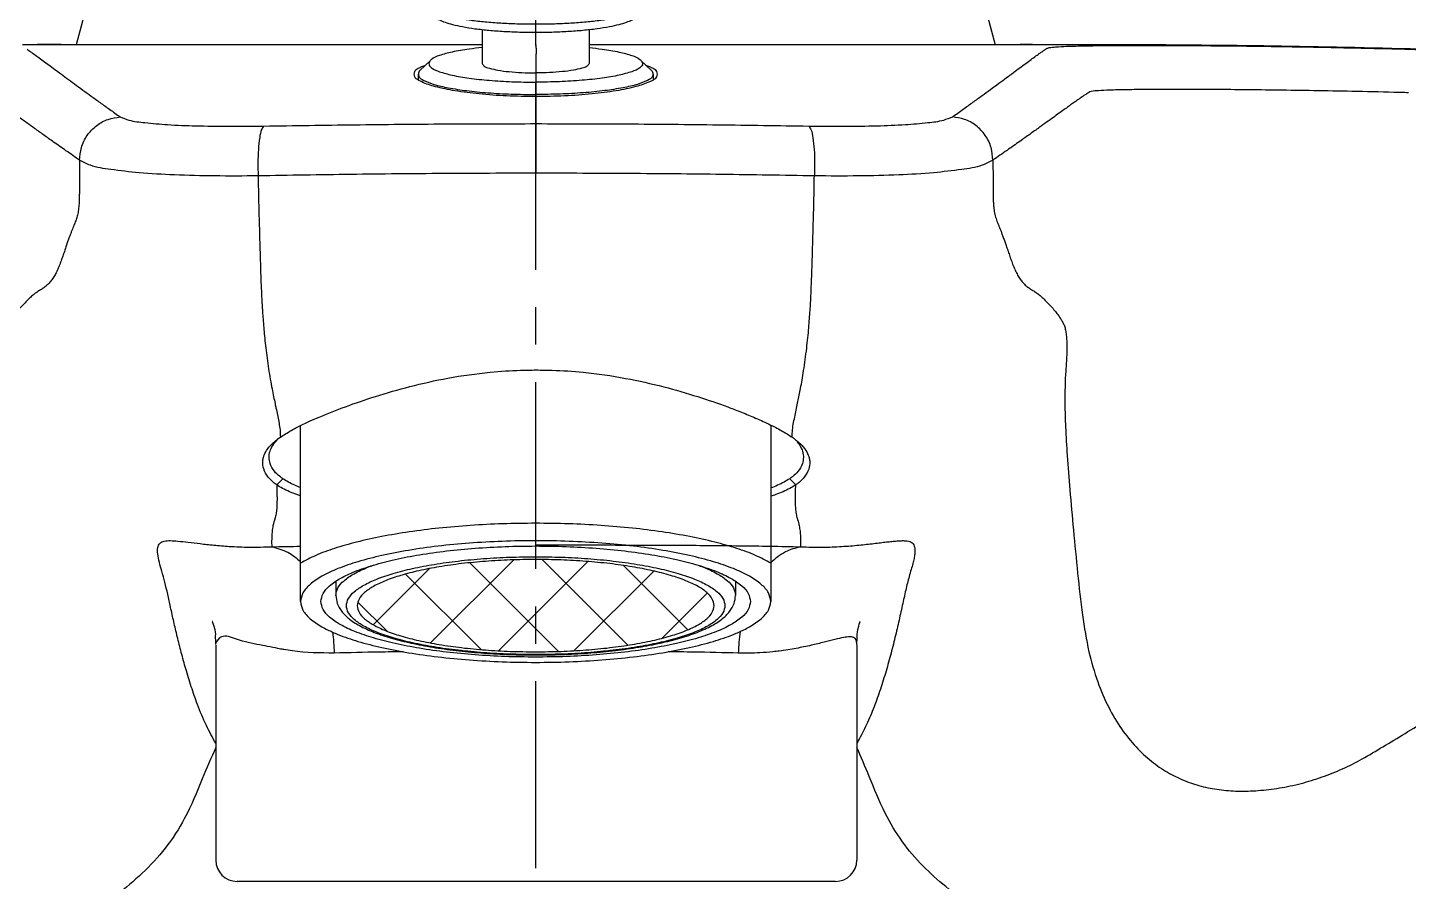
# Model space of a CAD drawing. Extents: x 937 to 1531, y -1355 to -935.
# Drawn here: x 1345.9 to 1410.5, y -1206.4 to -1166.5 of the extents above; entities that cross this region are included whole.
import ezdxf

# ---------------------------------------------------------------- set-up
doc = ezdxf.new("R2010")
doc.units = 0
doc.header["$LTSCALE"] = 7
doc.header["$MEASUREMENT"] = 0
doc.linetypes.add('CENTER', pattern=[2, 1.25, -0.25, 0.25, -0.25])
doc.layers.get('0').update_dxf_attribs({"color": 2, "linetype": 'CONTINUOUS'})
for name, color, linetype in [('CL', 1, 'CENTER'), ('DIM', 2, 'CONTINUOUS'), ('DWG', 7, 'CONTINUOUS')]:
    doc.layers.add(name, color=color, linetype=linetype)

# ---------------------------------------------------------------- blocks, each defined once
blk = doc.blocks.new('A$C03396B44')
at = {"layer": 'DWG'}
for p, q in [((0.049, 9.885), (1.623, 12.555)), ((18.951, 9.885), (17.377, 12.555)), ((0, 8.732), (0, 9.717)), ((19, 8.732), (19, 9.717)), ((4.457, 4.246), (4.388, 5.048)), ((14.543, 4.246), (14.612, 5.048)), ((7, 3.139), (7, 1.543)), ((12, 3.139), (12, 1.543)), ((4.578, 1.696), (4.086, 1.219)), ((14.422, 1.696), (14.914, 1.219)), ((4, 1.051), (4, 0.786)), ((15, 1.051), (15, 0.786))]:
    blk.add_line(p, q, dxfattribs=at)
for points in [[(9.5, 14.043), (8.786, 14.033), (8.073, 14.003), (7.354, 13.953), (6.616, 13.88), (5.842, 13.78), (5.06, 13.654), (4.307, 13.509), (3.568, 13.344), (2.833, 13.156)], [(16.167, 13.156), (15.421, 13.346), (14.665, 13.515), (13.9, 13.661), (13.111, 13.786), (12.339, 13.885), (11.607, 13.956), (10.897, 14.005), (10.196, 14.034), (9.5, 14.043)], [(1.621, 12.556), (1.78, 12.721), (2.129, 12.917), (2.642, 13.102), (2.833, 13.156)], [(17.379, 12.556), (17.22, 12.721), (16.871, 12.917), (16.358, 13.102), (16.167, 13.156)], [(7.926, 11.068), (7.166, 11.101), (6.064, 11.176), (5.039, 11.279), (4.114, 11.407), (3.309, 11.558), (2.642, 11.727), (2.129, 11.913), (1.78, 12.109), (1.604, 12.312), (1.604, 12.517), (1.621, 12.556)], [(11.074, 11.068), (11.834, 11.101), (12.936, 11.176), (13.961, 11.279), (14.886, 11.407), (15.691, 11.558), (16.358, 11.727), (16.871, 11.913), (17.22, 12.109), (17.396, 12.312), (17.396, 12.517), (17.379, 12.556)], [(7.931, 11.067), (7.926, 11.068)], [(9.5, 11.04), (8.32, 11.055), (7.931, 11.067)], [(9.5, 11.04), (10.68, 11.055), (11.069, 11.067)], [(11.069, 11.067), (11.074, 11.068)], [(0, 9.717), (0.051, 9.884)], [(9.5, 8.068), (8.148, 8.084), (6.824, 8.135), (5.554, 8.217), (4.364, 8.33), (3.279, 8.471), (2.32, 8.637), (1.508, 8.825), (0.858, 9.032), (0.385, 9.252), (0.097, 9.482), (0, 9.717)], [(9.5, 8.068), (10.852, 8.084), (12.176, 8.135), (13.446, 8.217), (14.636, 8.33), (15.721, 8.471), (16.68, 8.637), (17.492, 8.825), (18.142, 9.032), (18.615, 9.252), (18.903, 9.482), (19, 9.717)], [(19, 9.717), (18.949, 9.884)], [(9.5, 7.083), (8.148, 7.1), (6.824, 7.15), (5.554, 7.232), (4.364, 7.345), (3.279, 7.486), (2.32, 7.652), (1.508, 7.84), (0.858, 8.047), (0.385, 8.267), (0.097, 8.497), (0, 8.732)], [(9.5, 7.083), (10.852, 7.1), (12.176, 7.15), (13.446, 7.232), (14.636, 7.345), (15.721, 7.486), (16.68, 7.652), (17.492, 7.84), (18.142, 8.047), (18.615, 8.267), (18.903, 8.497), (19, 8.732)], [(4.389, 5.048), (4.204, 5.733), (3.908, 6.372), (3.567, 6.875), (3.226, 7.25), (2.921, 7.512), (2.867, 7.552)], [(16.133, 7.553), (15.907, 7.372), (15.617, 7.089), (15.321, 6.727), (15.034, 6.267), (14.783, 5.695), (14.611, 5.048)], [(4.39, 5.042), (4.389, 5.048)], [(9.5, 4.182), (8.658, 4.194), (7.84, 4.23), (7.067, 4.289), (6.36, 4.37), (5.738, 4.469), (5.22, 4.584), (4.818, 4.713), (4.544, 4.852), (4.405, 4.997), (4.393, 5.043)], [(9.5, 4.182), (10.342, 4.194), (11.16, 4.23), (11.933, 4.289), (12.64, 4.37), (13.262, 4.469), (13.78, 4.584), (14.182, 4.713), (14.456, 4.852), (14.595, 4.997), (14.607, 5.043)], [(14.611, 5.048), (14.61, 5.042)], [(9.5, 3.384), (8.721, 3.394), (7.954, 3.426), (7.221, 3.478), (6.543, 3.55), (5.939, 3.639), (5.423, 3.744), (5.008, 3.861), (4.704, 3.988), (4.519, 4.122), (4.457, 4.246)], [(4.457, 4.246), (4.51, 4.039), (4.628, 3.854), (4.793, 3.706), (4.999, 3.586), (5.262, 3.478), (5.608, 3.375), (6.074, 3.273), (6.661, 3.179), (7.312, 3.106), (8.013, 3.054), (8.748, 3.022), (9.5, 3.011)], [(14.543, 4.246), (14.481, 4.122), (14.296, 3.988), (13.992, 3.861), (13.576, 3.744), (13.061, 3.639), (12.456, 3.55), (11.779, 3.478), (11.046, 3.426), (10.279, 3.394), (9.5, 3.384)], [(9.5, 3.011), (10.262, 3.022), (11.005, 3.055), (11.713, 3.109), (12.37, 3.184), (12.957, 3.278), (13.413, 3.38), (13.752, 3.483), (14.01, 3.591), (14.212, 3.711), (14.374, 3.857), (14.491, 4.04), (14.543, 4.246)], [(7, 2.294), (6.383, 2.222), (5.591, 2.084), (4.995, 1.92), (4.625, 1.736), (4.58, 1.695)], [(12, 2.294), (12.617, 2.222), (13.409, 2.084), (14.005, 1.92), (14.375, 1.736), (14.42, 1.695)], [(3.906, 1.261), (4.008, 1.332)], [(4.008, 1.332), (4.172, 1.404), (4.353, 1.471)], [(4.58, 1.695), (4.5, 1.543), (4.625, 1.35), (4.995, 1.166), (5.591, 1.002), (6.383, 0.864), (7.331, 0.761), (8.387, 0.697), (9.5, 0.675)], [(7, 1.543), (7.085, 1.431), (7.335, 1.326), (7.732, 1.236), (8.25, 1.167), (8.853, 1.124), (9.5, 1.109)], [(14.42, 1.695), (14.5, 1.543), (14.375, 1.35), (14.005, 1.166), (13.409, 1.002), (12.617, 0.864), (11.669, 0.761), (10.613, 0.697), (9.5, 0.675)], [(12, 1.543), (11.915, 1.431), (11.665, 1.326), (11.268, 1.236), (10.75, 1.167), (10.147, 1.124), (9.5, 1.109)], [(14.646, 1.471), (14.827, 1.404), (14.992, 1.332)], [(14.992, 1.332), (15.094, 1.261)], [(3.817, 1.051), (3.841, 1.171), (3.906, 1.261)], [(3.906, 0.837), (3.841, 0.929), (3.817, 1.051)], [(9.5, 0), (8.141, 0.031), (6.854, 0.124), (5.725, 0.271), (4.809, 0.464), (4.172, 0.687), (3.906, 0.837)], [(4.08, 1.225), (4.03, 1.15), (4.011, 1.051)], [(4.011, 1.051), (4.03, 0.951), (4.269, 0.755), (4.737, 0.573), (5.413, 0.412), (6.267, 0.278), (7.263, 0.178), (8.356, 0.117), (9.5, 0.096)], [(14.989, 1.051), (14.97, 0.951), (14.731, 0.755), (14.263, 0.573), (13.587, 0.412), (12.733, 0.278), (11.737, 0.178), (10.644, 0.117), (9.5, 0.096)], [(14.98, 0.756), (14.829, 0.687), (14.193, 0.465), (13.274, 0.271), (12.137, 0.123), (10.854, 0.031), (9.5, 0)], [(14.92, 1.225), (14.97, 1.15), (14.989, 1.051)], [(15.183, 1.051), (15.159, 0.929), (14.98, 0.756)], [(15.094, 1.261), (15.158, 1.171), (15.183, 1.051)]]:
    blk.add_spline(points, degree=3, dxfattribs=at)

msp = doc.modelspace()

# ---------------------------------------------------------------- hatches: boundary and pattern name
at = {"layer": 'DIM', "ltscale": 0.6}
h = msp.add_hatch(dxfattribs=at)
h.set_pattern_fill('ANSI37', color=256, scale=20, angle=90, style=0)
h.set_pattern_definition([(135, (1335.753, -541.9439), (-1.767767, -1.767767), []), (225, (1335.753, -541.9439), (1.767767, -1.767767), [])])
edge = h.paths.add_edge_path()
edge.add_spline(control_points=[(1369.698, -1191.364), (1369.302, -1191.368), (1368.517, -1191.376), (1367.36, -1191.443), (1366.25, -1191.549), (1365.21, -1191.694), (1364.261, -1191.875), (1363.421, -1192.089), (1362.709, -1192.33), (1362.131, -1192.594), (1361.709, -1192.877), (1361.412, -1193.181), (1361.368, -1193.419), (1361.348, -1193.525)], knot_values=[0, 0, 0, 0, 1.188532, 2.354514, 3.475952, 4.531978, 5.50345, 6.373631, 7.129057, 7.760908, 8.267668, 8.661259, 8.980348, 8.980348, 8.980348, 8.980348], degree=3, periodic=0)
edge.add_spline(control_points=[(1361.348, -1193.525), (1361.368, -1193.632), (1361.412, -1193.87), (1361.709, -1194.173), (1362.131, -1194.456), (1362.709, -1194.72), (1363.421, -1194.961), (1364.261, -1195.175), (1365.21, -1195.356), (1366.25, -1195.501), (1367.36, -1195.607), (1368.517, -1195.674), (1369.302, -1195.682), (1369.698, -1195.686)], knot_values=[0, 0, 0, 0, 0.319089, 0.712681, 1.21944, 1.851292, 2.606718, 3.476898, 4.448371, 5.504397, 6.625834, 7.791816, 8.980348, 8.980348, 8.980348, 8.980348], degree=3, periodic=0)
edge.add_line((1369.698, -1195.686), (1369.698, -1191.364))
edge = h.paths.add_edge_path()
edge.add_spline(control_points=[(1378.048, -1193.525), (1378.029, -1193.419), (1377.985, -1193.181), (1377.688, -1192.877), (1377.266, -1192.594), (1376.688, -1192.33), (1375.975, -1192.089), (1375.135, -1191.875), (1374.186, -1191.694), (1373.146, -1191.549), (1372.037, -1191.443), (1370.879, -1191.376), (1370.095, -1191.368), (1369.698, -1191.364)], knot_values=[0, 0, 0, 0, 0.319089, 0.712681, 1.21944, 1.851292, 2.606718, 3.476898, 4.448371, 5.504397, 6.625834, 7.791816, 8.980348, 8.980348, 8.980348, 8.980348], degree=3, periodic=0)
edge.add_line((1369.698, -1191.364), (1369.698, -1195.686))
edge.add_spline(control_points=[(1369.698, -1195.686), (1370.095, -1195.682), (1370.879, -1195.674), (1372.037, -1195.607), (1373.146, -1195.501), (1374.186, -1195.356), (1375.135, -1195.175), (1375.975, -1194.961), (1376.688, -1194.72), (1377.266, -1194.456), (1377.688, -1194.173), (1377.985, -1193.87), (1378.029, -1193.632), (1378.048, -1193.525)], knot_values=[0, 0, 0, 0, 1.188532, 2.354514, 3.475952, 4.531978, 5.50345, 6.373631, 7.129057, 7.760908, 8.267668, 8.661259, 8.980348, 8.980348, 8.980348, 8.980348], degree=3, periodic=0)

# ---------------------------------------------------------------- linework, layer by layer
at = {"color": 7, "linetype": 'Continuous'}
for p, q in [((1369.725, -1167.421), (1369.725, -1167.277)), ((1369.725, -1170.962), (1369.725, -1167.689)), ((1357.586, -1187.873), (1357.866, -1187.581)), ((1381.866, -1187.872), (1381.585, -1187.581)), ((1354.729, -1195.34), (1354.729, -1195.345)), ((1354.729, -1195.373), (1354.729, -1205.432)), ((1384.722, -1195.344), (1384.722, -1195.34)), ((1384.722, -1195.361), (1384.722, -1205.432)), ((1383.722, -1206.432), (1355.729, -1206.432))]:
    msp.add_line(p, q, dxfattribs=at)
at = {"color": 40, "linetype": 'Continuous'}
msp.add_line((1369.725, -1167.421), (1369.725, -1167.689), dxfattribs=at)
at = {"color": 7, "linetype": 'Continuous'}
for centre, start, end in [((1355.729, -1205.432), 180, 270), ((1383.722, -1205.432), 270, 0)]:
    msp.add_arc(centre, 1, start, end, dxfattribs=at)
for points, knots in [([(1367.198, -1167.278), (1367.039, -1167.278), (1366.697, -1167.278), (1366.176, -1167.278), (1365.636, -1167.278), (1365.102, -1167.278), (1364.572, -1167.278), (1364.047, -1167.278), (1363.527, -1167.278), (1363.012, -1167.278), (1362.501, -1167.278), (1361.995, -1167.278), (1361.493, -1167.278), (1360.995, -1167.278), (1360.502, -1167.278), (1360.013, -1167.278), (1359.528, -1167.278), (1359.047, -1167.278), (1358.569, -1167.278), (1358.096, -1167.278), (1357.626, -1167.278), (1357.159, -1167.278), (1356.696, -1167.278), (1356.237, -1167.277), (1355.78, -1167.277), (1355.327, -1167.277), (1354.876, -1167.277), (1354.429, -1167.276), (1353.984, -1167.276), (1353.543, -1167.276), (1353.104, -1167.275), (1352.669, -1167.275), (1352.239, -1167.275), (1351.815, -1167.274), (1351.397, -1167.274), (1350.986, -1167.273), (1350.584, -1167.273), (1350.192, -1167.272), (1349.809, -1167.272), (1349.438, -1167.272), (1349.079, -1167.271), (1348.731, -1167.271), (1348.396, -1167.271), (1348.074, -1167.271), (1347.763, -1167.271), (1347.463, -1167.271), (1347.172, -1167.271), (1346.891, -1167.271), (1346.62, -1167.271), (1346.364, -1167.271), (1346.128, -1167.271), (1345.921, -1167.271), (1345.777, -1167.271), (1345.703, -1167.271), (1345.687, -1167.271)], [2.526964, 2.526964, 2.526964, 2.526964, 3.006027, 3.550941, 4.090697, 4.625386, 5.155096, 5.679915, 6.199934, 6.715246, 7.225945, 7.732126, 8.233887, 8.731325, 9.224538, 9.713627, 10.198692, 10.679832, 11.15715, 11.630745, 12.100719, 12.567171, 13.030201, 13.489908, 13.946389, 14.399739, 14.850051, 15.297415, 15.741916, 16.183633, 16.622459, 17.057577, 17.488043, 17.912901, 18.331191, 18.741958, 19.144251, 19.537117, 19.91961, 20.29098, 20.650703, 20.998275, 21.333199, 21.655508, 21.966107, 22.265973, 22.556026, 22.837353, 23.110481, 23.368858, 23.606076, 23.816564, 23.991629, 24.038151, 24.038151, 24.038151, 24.038151]), ([(1393.334, -1167.271), (1393.252, -1167.271), (1393.083, -1167.271), (1392.821, -1167.271), (1392.544, -1167.271), (1392.254, -1167.271), (1391.953, -1167.271), (1391.641, -1167.271), (1391.321, -1167.271), (1390.993, -1167.271), (1390.657, -1167.271), (1390.314, -1167.271), (1389.965, -1167.272), (1389.611, -1167.272), (1389.252, -1167.272), (1388.889, -1167.273), (1388.521, -1167.273), (1388.151, -1167.274), (1387.776, -1167.274), (1387.399, -1167.274), (1387.017, -1167.275), (1386.633, -1167.275), (1386.245, -1167.275), (1385.854, -1167.276), (1385.459, -1167.276), (1385.061, -1167.276), (1384.66, -1167.277), (1384.257, -1167.277), (1383.85, -1167.277), (1383.44, -1167.277), (1383.027, -1167.278), (1382.611, -1167.278), (1382.192, -1167.278), (1381.771, -1167.278), (1381.347, -1167.278), (1380.92, -1167.278), (1380.491, -1167.278), (1380.058, -1167.278), (1379.623, -1167.278), (1379.184, -1167.278), (1378.742, -1167.278), (1378.295, -1167.278), (1377.845, -1167.278), (1377.391, -1167.278), (1376.932, -1167.278), (1376.468, -1167.278), (1375.999, -1167.278), (1375.525, -1167.278), (1375.045, -1167.278), (1374.56, -1167.278), (1374.069, -1167.278), (1373.572, -1167.278), (1373.068, -1167.278), (1372.61, -1167.278), (1372.319, -1167.278), (1372.198, -1167.278)], [0, 0, 0, 0, 0.24477, 0.507161, 0.785029, 1.07594, 1.377772, 1.689316, 2.009738, 2.338312, 2.674364, 3.017237, 3.366278, 3.720824, 4.080199, 4.443711, 4.810896, 5.181684, 5.55601, 5.933817, 6.315054, 6.69967, 7.08763, 7.478903, 7.873432, 8.271161, 8.672033, 9.075997, 9.482998, 9.892983, 10.305898, 10.721691, 11.140306, 11.561687, 11.985778, 12.41252, 12.841929, 13.274213, 13.709605, 14.14834, 14.590653, 15.036779, 15.486952, 15.941408, 16.400383, 16.864112, 17.33283, 17.80677, 18.286169, 18.771258, 19.262272, 19.759442, 20.263001, 20.773179, 21.135102, 21.135102, 21.135102, 21.135102]), ([(1358.698, -1188.388), (1358.638, -1188.368), (1358.348, -1188.269), (1357.967, -1188.113), (1357.674, -1187.928), (1357.586, -1187.873)], [11.107337, 11.107337, 11.107337, 11.107337, 11.299262, 12.023321, 12.335975, 12.335975, 12.335975, 12.335975]), ([(1358.698, -1187.997), (1358.607, -1187.963), (1358.414, -1187.884), (1358.132, -1187.75), (1357.952, -1187.636), (1357.866, -1187.581)], [11.1229106, 11.1229106, 11.1229106, 11.1229106, 11.4149471, 11.750222, 12.0550274, 12.0550274, 12.0550274, 12.0550274]), ([(1381.584, -1187.582), (1381.498, -1187.636), (1381.219, -1187.812), (1380.913, -1187.94), (1380.698, -1188.017)], [0, 0, 0, 0, 0.3052367, 0.988956, 0.988956, 0.988956, 0.988956]), ([(1381.865, -1187.873), (1381.776, -1187.929), (1381.483, -1188.113), (1381.084, -1188.276), (1380.777, -1188.38), (1380.698, -1188.405)], [0, 0, 0, 0, 0.313557, 1.038801, 1.28545, 1.28545, 1.28545, 1.28545]), ([(1357.348, -1190.767), (1357.606, -1190.837), (1358.106, -1190.973), (1358.518, -1191.295), (1358.698, -1191.47)], [0, 0, 0, 0, 0.793075, 1.540324, 1.540324, 1.540324, 1.540324]), ([(1382.103, -1190.767), (1381.855, -1190.833), (1381.33, -1190.973), (1380.901, -1191.321), (1380.698, -1191.525)], [0, 0, 0, 0, 0.761281, 1.616324, 1.616324, 1.616324, 1.616324]), ([(1363.509, -1195.686), (1363.131, -1195.689), (1362.052, -1195.702), (1360.973, -1195.728), (1360.272, -1195.744)], [6.220266, 6.220266, 6.220266, 6.220266, 7.352518, 9.457962, 9.457962, 9.457962, 9.457962]), ([(1379.179, -1195.744), (1378.478, -1195.728), (1377.382, -1195.701), (1376.285, -1195.689), (1375.891, -1195.685)], [0, 0, 0, 0, 2.105445, 3.288962, 3.288962, 3.288962, 3.288962])]:
    msp.add_open_spline(points, degree=3, knots=knots, dxfattribs=at)
for points in [[(1350.427, -1167.269), (1347.719, -1167.265), (1345.927, -1167.265)], [(1352.775, -1167.273), (1351.172, -1167.27), (1350.427, -1167.269)], [(1389.106, -1167.269), (1389.02, -1167.269), (1388.818, -1167.269), (1388.566, -1167.27), (1388.253, -1167.27), (1387.87, -1167.271), (1387.404, -1167.272), (1386.842, -1167.273), (1386.173, -1167.274), (1385.376, -1167.276), (1384.806, -1167.277)], [(1393.523, -1167.265), (1391.983, -1167.265), (1389.106, -1167.269)], [(1389.307, -1167.268), (1389.181, -1167.269), (1389.106, -1167.269)], [(1393.787, -1167.271), (1393.72, -1167.271), (1393.549, -1167.271), (1393.334, -1167.271)], [(1393.787, -1167.265), (1393.523, -1167.265)], [(1393.524, -1167.502), (1393.592, -1167.449), (1393.722, -1167.404), (1394.026, -1167.37)], [(1394.074, -1167.265), (1393.787, -1167.265)], [(1394.026, -1167.37), (1394.542, -1167.342), (1395.229, -1167.322), (1396.098, -1167.308), (1397.113, -1167.3), (1398.288, -1167.298), (1399.541, -1167.301), (1400.918, -1167.309), (1402.37, -1167.322), (1403.921, -1167.342), (1405.486, -1167.366), (1407.117, -1167.397), (1408.719, -1167.432), (1410.366, -1167.473), (1412.248, -1167.527), (1414.142, -1167.587), (1415.99, -1167.652), (1417.836, -1167.722), (1419.492, -1167.791), (1421.146, -1167.864), (1422.9, -1167.946), (1424.652, -1168.034), (1426.253, -1168.118), (1427.851, -1168.207), (1429.273, -1168.29), (1430.693, -1168.376)], [(1430.694, -1168.36), (1426.379, -1168.109), (1419.029, -1167.755), (1411.906, -1167.501), (1405.011, -1167.344), (1398.358, -1167.276), (1394.074, -1167.265)], [(1345.912, -1167.483), (1345.927, -1167.502)], [(1345.927, -1167.502), (1345.991, -1167.545), (1346.065, -1167.594), (1346.139, -1167.645)], [(1346.139, -1167.645), (1346.351, -1167.798), (1346.587, -1167.969), (1346.844, -1168.159), (1347.125, -1168.366), (1347.426, -1168.589), (1347.754, -1168.832), (1348.115, -1169.097), (1348.515, -1169.39), (1348.897, -1169.669), (1349.315, -1169.972), (1349.769, -1170.298), (1350.258, -1170.646)], [(1389.193, -1170.646), (1389.694, -1170.289), (1390.158, -1169.956), (1390.584, -1169.647), (1390.973, -1169.363), (1391.369, -1169.073), (1391.727, -1168.809), (1392.053, -1168.568), (1392.352, -1168.348), (1392.624, -1168.146), (1392.875, -1167.961), (1393.105, -1167.794), (1393.312, -1167.645)], [(1393.312, -1167.645), (1393.386, -1167.594), (1393.459, -1167.545), (1393.524, -1167.502)], [(1348.359, -1172.674), (1347.723, -1172.23), (1347.146, -1171.823), (1346.677, -1171.49), (1346.255, -1171.189), (1345.91, -1170.941), (1345.595, -1170.714), (1345.332, -1170.525), (1345.087, -1170.348), (1344.881, -1170.2), (1344.688, -1170.062), (1344.524, -1169.945), (1344.369, -1169.836), (1344.238, -1169.744), (1344.116, -1169.66), (1344.001, -1169.586), (1343.903, -1169.52), (1343.815, -1169.47), (1343.575, -1169.431), (1343.132, -1169.404), (1342.48, -1169.383), (1341.681, -1169.37), (1340.71, -1169.362), (1339.606, -1169.361), (1338.353, -1169.364), (1337.003, -1169.373), (1335.542, -1169.388), (1333.953, -1169.409), (1332.27, -1169.438), (1330.407, -1169.477), (1329.131, -1169.508)], [(1409.852, -1169.497), (1407.886, -1169.452), (1406.1, -1169.419), (1404.403, -1169.394), (1402.91, -1169.377), (1401.525, -1169.366), (1400.267, -1169.361), (1399.145, -1169.361), (1398.13, -1169.366), (1397.278, -1169.377), (1396.549, -1169.395), (1396.025, -1169.42), (1395.696, -1169.454), (1395.573, -1169.5), (1395.488, -1169.561), (1395.379, -1169.631), (1395.26, -1169.711), (1395.133, -1169.8), (1394.982, -1169.906), (1394.822, -1170.02), (1394.631, -1170.157), (1394.428, -1170.303), (1394.184, -1170.478), (1393.922, -1170.667), (1393.604, -1170.896), (1393.257, -1171.145), (1392.828, -1171.452), (1392.349, -1171.792), (1391.752, -1172.213), (1391.091, -1172.674)], [(1410.53, -1169.514), (1409.852, -1169.497)], [(1348.359, -1172.674), (1348.443, -1172.086), (1348.718, -1171.511), (1349.16, -1171.05), (1349.69, -1170.762), (1350.258, -1170.646)], [(1350.258, -1170.646), (1350.667, -1170.794), (1351.417, -1170.915), (1352.473, -1171.006), (1353.796, -1171.063), (1355.301, -1171.085), (1356.975, -1171.073)], [(1356.975, -1171.073), (1356.875, -1171.237), (1356.785, -1171.616), (1356.724, -1172.17), (1356.702, -1172.787), (1356.714, -1173.408)], [(1356.975, -1171.073), (1361.216, -1171.013), (1365.47, -1170.975), (1369.725, -1170.962)], [(1369.725, -1170.962), (1373.98, -1170.975), (1378.235, -1171.013), (1382.476, -1171.073)], [(1369.725, -1173.284), (1369.725, -1172.632), (1369.725, -1172.012), (1369.725, -1171.492), (1369.725, -1171.13), (1369.725, -1170.962)], [(1382.476, -1171.073), (1384.152, -1171.085), (1385.665, -1171.063), (1386.995, -1171.005), (1388.049, -1170.914), (1388.792, -1170.792), (1389.193, -1170.646)], [(1382.476, -1171.073), (1382.577, -1171.24), (1382.667, -1171.624), (1382.726, -1172.17), (1382.749, -1172.786), (1382.737, -1173.408)], [(1391.091, -1172.674), (1391.008, -1172.086), (1390.732, -1171.511), (1390.291, -1171.05), (1389.761, -1170.762), (1389.193, -1170.646)], [(1348.359, -1172.674), (1348.356, -1173.025), (1348.354, -1173.346), (1348.352, -1173.637), (1348.35, -1173.902), (1348.348, -1174.139), (1348.346, -1174.351), (1348.343, -1174.544), (1348.335, -1174.713), (1348.323, -1174.857), (1348.306, -1174.992), (1348.285, -1175.121), (1348.259, -1175.24), (1348.229, -1175.351), (1348.195, -1175.458), (1348.157, -1175.562), (1348.116, -1175.665), (1348.071, -1175.775), (1348.023, -1175.896), (1347.972, -1176.027), (1347.918, -1176.169), (1347.86, -1176.325), (1347.799, -1176.497), (1347.734, -1176.685), (1347.666, -1176.887), (1347.593, -1177.102), (1347.514, -1177.326), (1347.43, -1177.554), (1347.337, -1177.779), (1347.235, -1177.99), (1347.123, -1178.18), (1347, -1178.348), (1346.867, -1178.493), (1346.724, -1178.615), (1346.571, -1178.72), (1346.41, -1178.82), (1346.242, -1178.935), (1346.07, -1179.08), (1345.895, -1179.251), (1345.717, -1179.436), (1345.539, -1179.634), (1345.377, -1179.83), (1345.245, -1180.011), (1345.138, -1180.18), (1345.05, -1180.343), (1344.983, -1180.531), (1344.939, -1180.762), (1344.912, -1181.026), (1344.898, -1181.312), (1344.897, -1181.621), (1344.915, -1181.978), (1344.948, -1182.451), (1344.979, -1183.089), (1344.993, -1183.943), (1344.967, -1185.021), (1344.894, -1186.352), (1344.77, -1187.971), (1344.603, -1189.856), (1344.409, -1191.862), (1344.189, -1193.789), (1343.919, -1195.438), (1343.554, -1196.801), (1343.076, -1198.006), (1342.491, -1199.067), (1341.82, -1199.964), (1341.091, -1200.684), (1340.339, -1201.235), (1339.572, -1201.639), (1338.795, -1201.922), (1337.991, -1202.104), (1337.138, -1202.195), (1336.218, -1202.196), (1335.229, -1202.102), (1334.235, -1201.918), (1333.279, -1201.652), (1332.338, -1201.307), (1331.388, -1200.868), (1330.422, -1200.312), (1329.359, -1199.675), (1328.242, -1199.001), (1327.065, -1198.345), (1325.721, -1197.711), (1324.255, -1196.99), (1322.537, -1196.211), (1320.795, -1195.33), (1318.945, -1194.283), (1317.08, -1193.17), (1315.436, -1192.15), (1313.991, -1191.237), (1312.706, -1190.42), (1311.564, -1189.671), (1310.566, -1188.96), (1309.7, -1188.283), (1308.951, -1187.646), (1308.298, -1187.058), (1307.691, -1186.573), (1307.124, -1186.201), (1306.596, -1185.925), (1306.11, -1185.736), (1305.67, -1185.618), (1305.278, -1185.547), (1304.939, -1185.513), (1304.641, -1185.481), (1304.321, -1185.5), (1304.036, -1185.502), (1303.732, -1185.502), (1303.368, -1185.497), (1302.96, -1185.484), (1302.512, -1185.463), (1302.026, -1185.441), (1301.498, -1185.42), (1300.924, -1185.398), (1300.302, -1185.377), (1299.626, -1185.356), (1298.896, -1185.336), (1298.108, -1185.319), (1297.26, -1185.307), (1296.356, -1185.298), (1295.4, -1185.295), (1294.459, -1185.301), (1293.65, -1185.317), (1293.007, -1185.338), (1292.505, -1185.362), (1292.111, -1185.39), (1291.803, -1185.417), (1291.559, -1185.441), (1291.369, -1185.462), (1291.216, -1185.475), (1291.091, -1185.487), (1291.011, -1185.494), (1290.953, -1185.527), (1290.914, -1185.593), (1290.888, -1185.7), (1290.874, -1185.862), (1290.874, -1186.092), (1290.887, -1186.394), (1290.908, -1186.756), (1290.93, -1187.15), (1290.949, -1187.566), (1290.967, -1188.003), (1290.984, -1188.464), (1291.003, -1188.952), (1291.022, -1189.469), (1291.041, -1190.015), (1291.061, -1190.59), (1291.08, -1191.191), (1291.097, -1191.813), (1291.111, -1192.452), (1291.122, -1193.097), (1291.131, -1193.74), (1291.143, -1194.382)], [(1356.714, -1173.408), (1354.671, -1173.41), (1352.796, -1173.361), (1351.14, -1173.26), (1349.817, -1173.109), (1348.863, -1172.909), (1348.359, -1172.674)], [(1391.091, -1172.674), (1390.583, -1172.91), (1389.633, -1173.109), (1388.325, -1173.259), (1386.686, -1173.36), (1384.814, -1173.41), (1382.737, -1173.408)], [(1391.091, -1172.674), (1391.094, -1173.027), (1391.097, -1173.35), (1391.099, -1173.645), (1391.1, -1173.913), (1391.102, -1174.153), (1391.105, -1174.366), (1391.108, -1174.563), (1391.118, -1174.744), (1391.134, -1174.908), (1391.156, -1175.067), (1391.184, -1175.211), (1391.219, -1175.341), (1391.258, -1175.464), (1391.302, -1175.583), (1391.35, -1175.7), (1391.401, -1175.828), (1391.457, -1175.969), (1391.515, -1176.121), (1391.577, -1176.288), (1391.643, -1176.472), (1391.712, -1176.673), (1391.786, -1176.89), (1391.864, -1177.121), (1391.948, -1177.359), (1392.039, -1177.601), (1392.139, -1177.835), (1392.249, -1178.051), (1392.37, -1178.242), (1392.502, -1178.408), (1392.644, -1178.549), (1392.797, -1178.665), (1392.959, -1178.769), (1393.129, -1178.877), (1393.304, -1179.012), (1393.482, -1179.177), (1393.662, -1179.361), (1393.845, -1179.558), (1394.016, -1179.756), (1394.155, -1179.939), (1394.268, -1180.105), (1394.36, -1180.263), (1394.435, -1180.427), (1394.49, -1180.627), (1394.525, -1180.866), (1394.545, -1181.127), (1394.555, -1181.405), (1394.551, -1181.708), (1394.529, -1182.069), (1394.496, -1182.554), (1394.468, -1183.205), (1394.458, -1184.071), (1394.49, -1185.159), (1394.566, -1186.492), (1394.691, -1188.099), (1394.86, -1189.982), (1395.056, -1192.004), (1395.285, -1193.961), (1395.585, -1195.681), (1395.996, -1197.089), (1396.509, -1198.281), (1397.114, -1199.298), (1397.789, -1200.139), (1398.512, -1200.81), (1399.262, -1201.325), (1400.035, -1201.706), (1400.834, -1201.972), (1401.671, -1202.136), (1402.558, -1202.205), (1403.503, -1202.179), (1404.498, -1202.06), (1405.507, -1201.846), (1406.493, -1201.544), (1407.442, -1201.166), (1408.373, -1200.699), (1409.333, -1200.131), (1410.375, -1199.503), (1411.459, -1198.855), (1412.589, -1198.242), (1413.882, -1197.638), (1415.292, -1196.944), (1416.773, -1196.274), (1418.181, -1195.587), (1419.647, -1194.781), (1421.27, -1193.83), (1422.917, -1192.836), (1424.388, -1191.915), (1425.668, -1191.105), (1426.812, -1190.377), (1427.827, -1189.712), (1428.72, -1189.082), (1429.503, -1188.484), (1430.187, -1187.916), (1430.789, -1187.387), (1431.332, -1186.905), (1431.851, -1186.509), (1432.336, -1186.196), (1432.788, -1185.956), (1433.205, -1185.782), (1433.587, -1185.665), (1433.933, -1185.587), (1434.278, -1185.531), (1434.608, -1185.512), (1434.945, -1185.502), (1435.331, -1185.501), (1435.648, -1185.503), (1436.002, -1185.497), (1436.375, -1185.486), (1436.774, -1185.472), (1437.226, -1185.449), (1437.721, -1185.43), (1438.255, -1185.408), (1438.835, -1185.387), (1439.466, -1185.367), (1440.145, -1185.347), (1440.881, -1185.328), (1441.67, -1185.314), (1442.521, -1185.303), (1443.421, -1185.296), (1444.363, -1185.296), (1445.244, -1185.305), (1445.968, -1185.322), (1446.547, -1185.342), (1447, -1185.365), (1447.362, -1185.392), (1447.648, -1185.417), (1447.876, -1185.44), (1448.057, -1185.46), (1448.207, -1185.472), (1448.341, -1185.473), (1448.431, -1185.489), (1448.493, -1185.523), (1448.536, -1185.591), (1448.563, -1185.7), (1448.577, -1185.857), (1448.578, -1186.074), (1448.566, -1186.365), (1448.544, -1186.724), (1448.522, -1187.121), (1448.503, -1187.54), (1448.485, -1187.98), (1448.467, -1188.445), (1448.449, -1188.936), (1448.43, -1189.455), (1448.41, -1190.003), (1448.39, -1190.58), (1448.371, -1191.182), (1448.354, -1191.807), (1448.34, -1192.447), (1448.328, -1193.095), (1448.319, -1193.739), (1448.308, -1194.382)], [(1369.725, -1173.283), (1365.388, -1173.298), (1361.046, -1173.34), (1356.714, -1173.408)], [(1356.714, -1173.408), (1356.727, -1174.223), (1356.744, -1174.944), (1356.761, -1175.583), (1356.777, -1176.148), (1356.791, -1176.648), (1356.804, -1177.09), (1356.816, -1177.479), (1356.83, -1177.822), (1356.832, -1178.122), (1356.845, -1178.419), (1356.86, -1178.708), (1356.869, -1178.957), (1356.882, -1179.212), (1356.9, -1179.511), (1356.922, -1179.847), (1356.949, -1180.209), (1356.981, -1180.597), (1357.022, -1181.016), (1357.071, -1181.462), (1357.132, -1181.937), (1357.202, -1182.435), (1357.281, -1182.929), (1357.363, -1183.38), (1357.438, -1183.754), (1357.505, -1184.069), (1357.546, -1184.267)], [(1382.737, -1173.408), (1378.405, -1173.34), (1374.063, -1173.298), (1369.725, -1173.283)], [(1381.698, -1185.638), (1381.715, -1185.292), (1381.768, -1184.947), (1381.834, -1184.611), (1381.901, -1184.286), (1381.966, -1183.976), (1382.029, -1183.674), (1382.093, -1183.352), (1382.162, -1182.975), (1382.236, -1182.518), (1382.31, -1182.002), (1382.378, -1181.478), (1382.433, -1180.982), (1382.476, -1180.524), (1382.51, -1180.1), (1382.538, -1179.704), (1382.561, -1179.339), (1382.579, -1179.002), (1382.592, -1178.656), (1382.606, -1178.29), (1382.618, -1177.97), (1382.631, -1177.614), (1382.643, -1177.211), (1382.656, -1176.75), (1382.672, -1176.228), (1382.688, -1175.643), (1382.705, -1174.983), (1382.723, -1174.241), (1382.737, -1173.408)], [(1357.988, -1185.483), (1358.544, -1185.171), (1359.568, -1184.696), (1360.793, -1184.212), (1362.208, -1183.729), (1363.811, -1183.269), (1365.596, -1182.875), (1367.572, -1182.597), (1368.991, -1182.504), (1369.725, -1182.492)], [(1369.725, -1182.492), (1370.474, -1182.504), (1371.916, -1182.6), (1373.907, -1182.884), (1375.692, -1183.282), (1377.285, -1183.742), (1378.688, -1184.224), (1379.25, -1184.438)], [(1357.546, -1184.267), (1357.567, -1184.366), (1357.628, -1184.666), (1357.689, -1184.978), (1357.737, -1185.302), (1357.752, -1185.638)], [(1379.25, -1184.438), (1379.9, -1184.704), (1380.262, -1184.861)], [(1380.262, -1184.861), (1380.914, -1185.175), (1381.464, -1185.484)], [(1357.585, -1187.872), (1357.429, -1187.755), (1357.185, -1187.509), (1356.976, -1187.127), (1356.93, -1186.773), (1356.952, -1186.618), (1356.998, -1186.474), (1357.154, -1186.192), (1357.282, -1186.036)], [(1357.252, -1186.36), (1357.293, -1186.234), (1357.446, -1185.956), (1357.68, -1185.69)], [(1357.282, -1186.036), (1357.406, -1185.913), (1357.514, -1185.819)], [(1357.514, -1185.819), (1357.626, -1185.73), (1357.752, -1185.638)], [(1357.752, -1185.638), (1357.988, -1185.483)], [(1381.464, -1185.484), (1381.698, -1185.638)], [(1381.698, -1185.638), (1381.823, -1185.729), (1381.9, -1185.789)], [(1382.166, -1186.034), (1382.295, -1186.191), (1382.454, -1186.477), (1382.5, -1186.624), (1382.521, -1186.78), (1382.473, -1187.133), (1382.263, -1187.512), (1382.02, -1187.756), (1381.866, -1187.872)], [(1381.9, -1185.789), (1381.936, -1185.819)], [(1381.931, -1185.86), (1382.004, -1185.955), (1382.066, -1186.049)], [(1381.936, -1185.819), (1382.042, -1185.911), (1382.166, -1186.034)], [(1382.066, -1186.049), (1382.159, -1186.237), (1382.2, -1186.366)], [(1357.226, -1186.582), (1357.227, -1186.527), (1357.249, -1186.376), (1357.252, -1186.36)], [(1357.866, -1187.581), (1357.715, -1187.471), (1357.477, -1187.237), (1357.272, -1186.87), (1357.226, -1186.582)], [(1382.225, -1186.582), (1382.177, -1186.877), (1381.971, -1187.24), (1381.735, -1187.472), (1381.584, -1187.582)], [(1382.2, -1186.366), (1382.203, -1186.382), (1382.224, -1186.534), (1382.225, -1186.582)], [(1357.585, -1187.873), (1357.586, -1187.914), (1357.588, -1187.986), (1357.59, -1188.096), (1357.592, -1188.199), (1357.594, -1188.312), (1357.596, -1188.488), (1357.595, -1188.643), (1357.592, -1188.783), (1357.587, -1188.907), (1357.583, -1188.972), (1357.578, -1189.032), (1357.56, -1189.177), (1357.515, -1189.395), (1357.505, -1189.429), (1357.496, -1189.463), (1357.488, -1189.49), (1357.481, -1189.516), (1357.476, -1189.533), (1357.47, -1189.551), (1357.454, -1189.604), (1357.437, -1189.669), (1357.421, -1189.735), (1357.396, -1189.855), (1357.377, -1189.978), (1357.363, -1190.103), (1357.353, -1190.23), (1357.348, -1190.357), (1357.345, -1190.483), (1357.345, -1190.614), (1357.347, -1190.744), (1357.347, -1190.767)], [(1382.103, -1190.767), (1382.104, -1190.744), (1382.106, -1190.614), (1382.106, -1190.483), (1382.103, -1190.357), (1382.097, -1190.23), (1382.088, -1190.103), (1382.074, -1189.978), (1382.054, -1189.855), (1382.03, -1189.735), (1382.014, -1189.669), (1381.996, -1189.604), (1381.981, -1189.551), (1381.975, -1189.533), (1381.97, -1189.516), (1381.962, -1189.49), (1381.955, -1189.463), (1381.945, -1189.429), (1381.936, -1189.395), (1381.891, -1189.177), (1381.873, -1189.032), (1381.868, -1188.972), (1381.864, -1188.907), (1381.859, -1188.783), (1381.856, -1188.643), (1381.855, -1188.488), (1381.857, -1188.312), (1381.859, -1188.199), (1381.86, -1188.096), (1381.863, -1187.986), (1381.864, -1187.914), (1381.865, -1187.873)], [(1354.728, -1199.966), (1354.291, -1199.132), (1353.875, -1198.145), (1353.585, -1197.318), (1353.328, -1196.478), (1353.118, -1195.721), (1352.93, -1194.97), (1352.767, -1194.273), (1352.617, -1193.597), (1352.482, -1192.988), (1352.349, -1192.43), (1352.207, -1191.91), (1352.093, -1191.502), (1352.018, -1191.103), (1352.022, -1190.81), (1352.122, -1190.601), (1352.323, -1190.503), (1352.598, -1190.482), (1352.955, -1190.503), (1353.431, -1190.554), (1353.995, -1190.622), (1354.636, -1190.691), (1355.356, -1190.749), (1356.305, -1190.786), (1357.348, -1190.767)], [(1382.103, -1190.767), (1382.614, -1190.785), (1383.104, -1190.787), (1383.573, -1190.776), (1384.019, -1190.754), (1384.431, -1190.725), (1384.819, -1190.691), (1385.183, -1190.653), (1385.522, -1190.614), (1385.828, -1190.577), (1386.11, -1190.544), (1386.366, -1190.516), (1386.597, -1190.494), (1386.808, -1190.483), (1386.99, -1190.485), (1387.142, -1190.506), (1387.264, -1190.553), (1387.355, -1190.63), (1387.413, -1190.745), (1387.439, -1190.903), (1387.432, -1191.108), (1387.4, -1191.316), (1387.345, -1191.553), (1387.266, -1191.833), (1387.172, -1192.167), (1387.092, -1192.467), (1387.012, -1192.797), (1386.932, -1193.15), (1386.851, -1193.519), (1386.765, -1193.907), (1386.676, -1194.306), (1386.583, -1194.711), (1386.484, -1195.121), (1386.38, -1195.539), (1386.269, -1195.959), (1386.152, -1196.38), (1386.028, -1196.801), (1385.895, -1197.225), (1385.755, -1197.646), (1385.606, -1198.063), (1385.448, -1198.473), (1385.273, -1198.886), (1385.086, -1199.287), (1384.887, -1199.675), (1384.722, -1199.967)], [(1369.725, -1190.682), (1373.021, -1190.685), (1376.272, -1190.695), (1379.244, -1190.719), (1382.103, -1190.767)], [(1354.578, -1194.271), (1354.577, -1194.27), (1354.636, -1194.483), (1354.71, -1194.949), (1354.722, -1195.339)], [(1384.729, -1195.339), (1384.74, -1194.949), (1384.815, -1194.483), (1384.873, -1194.27), (1384.865, -1194.29)], [(1357.763, -1195.555), (1356.795, -1195.365), (1355.693, -1195.094), (1354.996, -1194.989), (1354.731, -1195.279), (1354.712, -1195.336)], [(1384.725, -1195.34), (1384.714, -1195.234), (1384.62, -1195.048), (1384.417, -1194.986), (1384.111, -1195.017), (1383.702, -1195.107), (1383.197, -1195.234), (1382.598, -1195.378), (1381.892, -1195.525), (1381.096, -1195.65), (1380.802, -1195.683)], [(1357.916, -1195.582), (1357.763, -1195.555)], [(1360.272, -1195.744), (1358.316, -1195.645), (1357.916, -1195.582)], [(1380.802, -1195.683), (1380.179, -1195.732), (1379.179, -1195.744)], [(1354.729, -1200.161), (1354.099, -1201.632), (1353.274, -1203.479), (1352.368, -1204.875), (1351.285, -1206.054), (1350.083, -1207.057), (1348.723, -1207.952), (1347.289, -1208.691), (1345.71, -1209.297), (1344.011, -1209.754), (1342.188, -1210.063), (1340.194, -1210.231), (1338.108, -1210.249), (1335.814, -1210.108), (1333.459, -1209.806), (1330.868, -1209.301), (1328.263, -1208.622), (1325.412, -1207.707), (1322.587, -1206.673), (1319.546, -1205.474), (1316.525, -1204.211), (1313.147, -1202.677), (1309.807, -1201.039), (1306.057, -1199.062), (1302.363, -1197.015)], [(1437.088, -1197.015), (1433.65, -1198.923), (1430.161, -1200.774), (1427.031, -1202.33), (1423.867, -1203.797), (1421.017, -1205.019), (1418.147, -1206.178), (1415.493, -1207.186), (1412.82, -1208.118), (1410.344, -1208.86), (1407.863, -1209.459), (1405.593, -1209.867), (1403.36, -1210.133), (1401.321, -1210.249), (1399.346, -1210.235), (1397.532, -1210.096), (1395.81, -1209.83), (1394.223, -1209.446), (1392.748, -1208.937), (1391.355, -1208.301), (1390.088, -1207.558), (1388.882, -1206.678), (1387.814, -1205.706), (1386.857, -1204.573), (1386.054, -1203.245), (1385.303, -1201.516), (1384.722, -1200.159)]]:
    msp.add_spline(points, degree=3, dxfattribs=at)
for points in [[(1357.347, -1190.767), (1357.798, -1190.759), (1358.248, -1190.75), (1358.698, -1190.742)], [(1360.194, -1194.763), (1360.235, -1195.088), (1360.253, -1195.416), (1360.271, -1195.744)], [(1379.26, -1194.737), (1379.217, -1195.071), (1379.198, -1195.407), (1379.179, -1195.744)]]:
    msp.add_open_spline(points, degree=3, dxfattribs=at)
at = {"layer": 'CL'}
msp.add_line((1369.698, -1247.807), (1369.698, -1126.577), dxfattribs=at)
at = {"layer": 'DWG'}
for p, q in [((1348.815, -1164.977), (1348.198, -1167.278)), ((1390.582, -1164.977), (1391.198, -1167.278)), ((1358.698, -1193.332), (1358.698, -1185.091)), ((1380.698, -1185.091), (1380.698, -1193.332)), ((1360.348, -1192.379), (1360.348, -1193.042)), ((1379.048, -1192.379), (1379.048, -1193.042))]:
    msp.add_line(p, q, dxfattribs=at)
for points in [[(1369.698, -1189.668), (1368.156, -1189.694), (1366.64, -1189.771), (1365.174, -1189.898), (1363.784, -1190.072), (1362.491, -1190.291), (1361.318, -1190.551), (1360.284, -1190.848), (1359.406, -1191.177), (1358.698, -1191.533)], [(1380.698, -1191.533), (1379.991, -1191.177), (1379.113, -1190.848), (1378.079, -1190.551), (1376.906, -1190.291), (1375.613, -1190.072), (1374.222, -1189.898), (1372.757, -1189.771), (1371.24, -1189.694), (1369.698, -1189.668)], [(1380.698, -1193.332), (1380.586, -1192.927), (1380.253, -1192.53), (1379.704, -1192.149), (1378.952, -1191.793), (1378.012, -1191.468), (1376.902, -1191.18), (1375.645, -1190.937), (1374.268, -1190.742), (1372.797, -1190.6), (1371.264, -1190.514), (1369.698, -1190.485), (1368.133, -1190.514), (1366.599, -1190.6), (1365.129, -1190.742), (1363.751, -1190.937), (1362.495, -1191.18), (1361.385, -1191.468), (1360.445, -1191.793), (1359.692, -1192.149), (1359.144, -1192.53), (1358.81, -1192.927), (1358.698, -1193.332)], [(1359.648, -1193.332), (1359.751, -1192.962), (1360.056, -1192.599), (1360.557, -1192.251), (1361.244, -1191.926), (1362.103, -1191.629), (1363.117, -1191.366), (1364.265, -1191.144), (1365.523, -1190.966), (1366.867, -1190.836), (1368.268, -1190.757), (1369.698, -1190.731)], [(1369.698, -1195.816), (1368.484, -1195.794), (1367.263, -1195.727), (1366.074, -1195.615), (1364.954, -1195.459), (1363.933, -1195.263), (1363.032, -1195.032), (1362.268, -1194.769), (1361.657, -1194.481), (1361.211, -1194.174), (1360.939, -1193.853), (1360.848, -1193.525), (1360.939, -1193.197), (1361.211, -1192.876), (1361.657, -1192.569), (1362.268, -1192.281), (1363.032, -1192.019), (1363.933, -1191.787), (1364.954, -1191.592), (1366.074, -1191.435), (1367.263, -1191.323), (1368.484, -1191.256), (1369.698, -1191.235)], [(1369.698, -1190.731), (1371.129, -1190.757), (1372.53, -1190.836), (1373.873, -1190.966), (1375.132, -1191.144), (1376.28, -1191.366), (1377.294, -1191.629), (1378.153, -1191.926), (1378.84, -1192.251), (1379.341, -1192.599), (1379.646, -1192.962), (1379.748, -1193.332)], [(1369.698, -1191.235), (1370.913, -1191.256), (1372.133, -1191.323), (1373.323, -1191.435), (1374.443, -1191.592), (1375.464, -1191.787), (1376.365, -1192.019), (1377.129, -1192.281), (1377.74, -1192.569), (1378.186, -1192.876), (1378.457, -1193.197), (1378.548, -1193.525), (1378.457, -1193.853), (1378.186, -1194.174), (1377.74, -1194.481), (1377.129, -1194.769), (1376.365, -1195.032), (1375.464, -1195.263), (1374.443, -1195.459), (1373.323, -1195.615), (1372.134, -1195.727), (1370.913, -1195.794), (1369.698, -1195.816)], [(1360.348, -1193.042), (1360.445, -1192.696), (1360.731, -1192.357), (1361.202, -1192.032), (1361.848, -1191.728), (1362.143, -1191.617)], [(1369.698, -1191.364), (1368.51, -1191.386), (1367.346, -1191.452), (1366.23, -1191.559), (1365.184, -1191.707), (1364.23, -1191.892), (1363.388, -1192.11), (1362.674, -1192.357), (1362.103, -1192.627), (1361.687, -1192.916), (1361.433, -1193.218), (1361.348, -1193.525)], [(1378.048, -1193.525), (1377.963, -1193.218), (1377.71, -1192.916), (1377.294, -1192.627), (1376.723, -1192.357), (1376.009, -1192.11), (1375.167, -1191.892), (1374.213, -1191.707), (1373.167, -1191.559), (1372.051, -1191.452), (1370.887, -1191.386), (1369.698, -1191.364)], [(1377.254, -1191.617), (1377.549, -1191.728), (1378.195, -1192.032), (1378.666, -1192.357), (1378.952, -1192.696), (1379.048, -1193.042)], [(1360.348, -1193.042), (1360.415, -1193.421), (1360.625, -1193.797), (1360.986, -1194.154), (1361.53, -1194.499), (1362.238, -1194.811), (1363.061, -1195.077), (1363.99, -1195.304), (1365.012, -1195.492), (1366.112, -1195.639), (1367.273, -1195.746), (1368.475, -1195.811), (1369.698, -1195.833)], [(1369.698, -1195.833), (1370.923, -1195.811), (1372.127, -1195.746), (1373.289, -1195.639), (1374.39, -1195.491), (1375.413, -1195.303), (1376.341, -1195.076), (1377.164, -1194.809), (1377.87, -1194.497), (1378.413, -1194.152), (1378.773, -1193.796), (1378.982, -1193.421), (1379.048, -1193.042)], [(1358.698, -1193.332), (1358.81, -1193.737), (1359.144, -1194.134)], [(1369.698, -1195.933), (1368.268, -1195.907), (1366.867, -1195.828), (1365.523, -1195.698), (1364.265, -1195.52), (1363.117, -1195.298), (1362.103, -1195.035), (1361.244, -1194.738), (1360.557, -1194.412), (1360.056, -1194.065), (1359.751, -1193.702), (1359.648, -1193.332)], [(1361.348, -1193.525), (1361.433, -1193.833), (1361.687, -1194.134), (1362.103, -1194.423), (1362.674, -1194.694), (1363.388, -1194.94), (1364.23, -1195.158), (1365.184, -1195.343), (1366.23, -1195.491), (1367.346, -1195.599), (1368.51, -1195.664), (1369.698, -1195.686)], [(1379.748, -1193.332), (1379.646, -1193.702), (1379.341, -1194.065), (1378.84, -1194.412), (1378.153, -1194.738), (1377.294, -1195.035), (1376.28, -1195.298), (1375.132, -1195.52), (1373.873, -1195.698), (1372.53, -1195.828), (1371.129, -1195.907), (1369.698, -1195.933)], [(1369.698, -1195.686), (1370.887, -1195.664), (1372.051, -1195.599), (1373.167, -1195.491), (1374.213, -1195.343), (1375.167, -1195.158), (1376.009, -1194.94), (1376.723, -1194.694), (1377.294, -1194.423), (1377.71, -1194.134), (1377.963, -1193.833), (1378.048, -1193.525)], [(1380.253, -1194.134), (1380.586, -1193.737), (1380.698, -1193.332)], [(1359.144, -1194.134), (1359.692, -1194.515), (1359.955, -1194.653)], [(1379.442, -1194.653), (1379.704, -1194.515), (1380.253, -1194.134)], [(1359.955, -1194.653), (1360.445, -1194.871), (1361.385, -1195.196), (1362.495, -1195.484), (1363.751, -1195.727), (1365.129, -1195.922), (1366.599, -1196.064), (1368.133, -1196.15), (1369.698, -1196.179), (1371.264, -1196.15), (1372.797, -1196.064), (1374.268, -1195.922), (1375.645, -1195.727), (1376.902, -1195.484), (1378.012, -1195.196), (1378.952, -1194.871), (1379.442, -1194.653)]]:
    msp.add_spline(points, degree=3, dxfattribs=at)

# ---------------------------------------------------------------- block references
at = {"layer": 'DIM'}
msp.add_blockref('A$C03396B44', (1360.198, -1169.695), dxfattribs=at)

doc.saveas('drawing.dxf')
